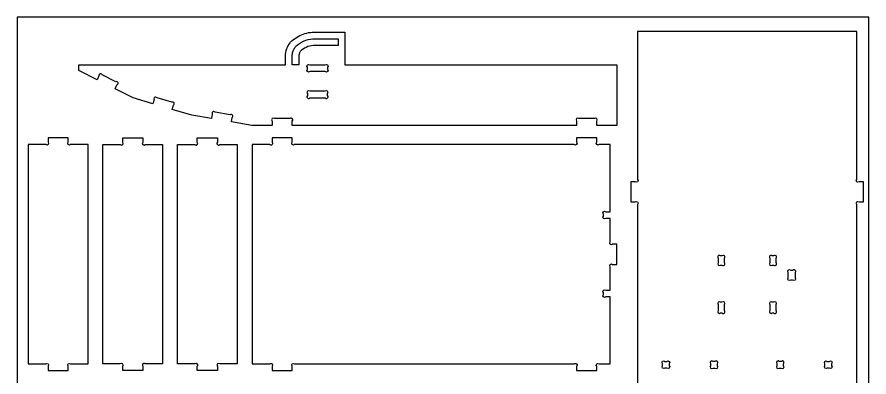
# Model space of a CAD drawing. Extents: x -201 to 561, y -48 to 817.
# Drawn here: x -201 to 561, y 495 to 817 of the extents above; entities that cross this region are included whole.
import ezdxf

# ---------------------------------------------------------------- set-up
doc = ezdxf.new("R2010")
doc.units = 0
doc.header["$MEASUREMENT"] = 0
doc.layers.get('0').update_dxf_attribs({"linetype": 'CONTINUOUS'})
doc.layers.add('SECTIONCUTEDGES', color=18, linetype='CONTINUOUS')

msp = doc.modelspace()

# ---------------------------------------------------------------- linework, layer by layer
msp.add_lwpolyline([(560.91, 816.61), (-200.76, 816.61), (-200.76, -48.48), (560.91, -48.48)], close=True)
for points in [[(431.63, 597.11), (431.63, 601.12, 1), (429.51, 603.24), (428.25, 603.24, 1), (426.13, 601.12), (426.13, 597.11, 1), (428.25, 594.99), (429.51, 594.99, 1)], [(472.31, 601.12), (472.31, 597.11, 1), (474.43, 594.99), (475.69, 594.99, 1), (477.81, 597.11), (477.81, 601.12, 1), (475.69, 603.24), (474.43, 603.24, 1)], [(431.63, 554.28), (431.63, 559.63, 1), (429.51, 561.76), (428.25, 561.76, 1), (426.13, 559.63), (426.13, 554.28, 1), (428.25, 552.16), (429.51, 552.16, 1)], [(472.31, 559.63), (472.31, 554.28, 1), (474.43, 552.16), (475.69, 552.16, 1), (477.81, 554.28), (477.81, 559.63, 1), (475.69, 561.76), (474.43, 561.76, 1)]]:
    msp.add_lwpolyline(points, format="xyb", close=True)
at = {"layer": 'SECTIONCUTEDGES'}
for points in [[(-145.55, 768.74), (-145.55, 773.86), (39.18, 773.86, -0.002134), (39.21, 781.55, -0.087341), (40.48, 788.38, -0.074516), (43.43, 793.71, -0.050894), (45.14, 795.52, -0.0521), (50.58, 799.32, -0.105525), (63.13, 803.12, -0.010514), (64.01, 803.18, -0.005257), (65.77, 803.23), (92.36, 803.23), (92.36, 773.86), (335.53, 773.86), (335.53, 719.82), (317.53, 719.82), (317.53, 723.7, 1), (315.41, 725.82), (301.65, 725.82, 1), (299.53, 723.7), (299.53, 719.82), (45.29, 719.82), (45.29, 723.7, 1), (43.17, 725.82), (29.42, 725.82, 1), (27.29, 723.7), (27.29, 719.82), (9.29, 719.82), (-9.1, 722.88), (-8.45, 726.7, 1), (-10.18, 729.15), (-23.74, 731.46, 1), (-26.19, 729.73), (-26.84, 725.91), (-44.49, 728.89), (-62.01, 734.05), (-60.92, 737.77, 1), (-62.35, 740.4), (-75.55, 744.28, 1), (-78.19, 742.85), (-79.28, 739.12), (-96.81, 744.28), (-113.13, 752.47), (-111.39, 755.94, 1), (-112.34, 758.79), (-124.63, 764.96, 1), (-127.48, 764.01), (-129.22, 760.54)], [(76.88, 771.74), (76.88, 769.98, -1), (74.76, 767.86), (61, 767.86, -1), (58.87, 769.98), (58.87, 771.74, -1), (61, 773.86), (74.76, 773.86, -1)], [(61, 744.28), (74.76, 744.28, 1), (76.88, 746.4), (76.88, 748.16, 1), (74.76, 750.28), (61, 750.28, 1), (58.87, 748.16), (58.87, 746.4, 1)], [(-190.74, 506.6), (-175.13, 506.6, -1), (-173.01, 504.48), (-173.01, 500.6), (-155.01, 500.6), (-155.01, 504.48, -1), (-152.89, 506.6), (-137.28, 506.6), (-137.28, 702.57), (-152.89, 702.57, -1), (-155.01, 704.69), (-155.01, 708.57), (-173.01, 708.57), (-173.01, 704.69, -1), (-175.13, 702.57), (-190.74, 702.57)], [(-106.3, 500.6), (-106.3, 504.48, 1), (-108.43, 506.6), (-124.03, 506.6), (-124.03, 702.57), (-108.43, 702.57, 1), (-106.3, 704.69), (-106.3, 708.57), (-88.3, 708.57), (-88.3, 704.69, 1), (-86.18, 702.57), (-70.58, 702.57), (-70.58, 506.6), (-86.18, 506.6, 1), (-88.3, 504.48), (-88.3, 500.6)], [(-39.6, 500.6), (-39.6, 504.48, 1), (-41.72, 506.6), (-57.33, 506.6), (-57.33, 702.57), (-41.72, 702.57, 1), (-39.6, 704.69), (-39.6, 708.57), (-21.6, 708.57), (-21.6, 704.69, 1), (-19.47, 702.57), (-3.87, 702.57), (-3.87, 506.6), (-19.47, 506.6, 1), (-21.6, 504.48), (-21.6, 500.6)], [(9.38, 506.6), (25.17, 506.6, -1), (27.29, 504.48), (27.29, 500.6), (45.29, 500.6), (45.29, 504.48, -1), (47.42, 506.6), (297.41, 506.6, -1), (299.53, 504.48), (299.53, 500.6), (317.53, 500.6), (317.53, 504.48, -1), (319.65, 506.6), (329.53, 506.6), (329.53, 566.48), (325.65, 566.48, -1), (323.53, 568.6), (323.53, 570.36, -1), (325.65, 572.48), (329.53, 572.48), (329.53, 593.46, -1), (331.65, 595.58), (335.53, 595.58), (335.53, 613.59), (331.65, 613.59, -1), (329.53, 615.71), (329.53, 636.68), (325.65, 636.68, -1), (323.53, 638.8), (323.53, 640.56, -1), (325.65, 642.68), (329.53, 642.68), (329.53, 702.57), (319.65, 702.57, -1), (317.53, 704.69), (317.53, 708.57), (299.53, 708.57), (299.53, 704.69, -1), (297.41, 702.57), (47.42, 702.57, -1), (45.29, 704.69), (45.29, 708.57), (27.29, 708.57), (27.29, 704.69, -1), (25.17, 702.57), (9.38, 702.57)], [(494.81, 588.37), (494.81, 583.61, -1), (492.69, 581.49), (490.93, 581.49, -1), (488.81, 583.61), (488.81, 588.37, -1), (490.93, 590.49), (492.69, 590.49, -1)], [(380.3, 502.93), (378.55, 502.93, -1), (376.42, 505.05), (376.42, 506.81, -1), (378.55, 508.93), (380.3, 508.93, -1), (382.42, 506.81), (382.42, 505.05, -1)], [(423.24, 508.93), (421.49, 508.93, 1), (419.37, 506.81), (419.37, 505.05, 1), (421.49, 502.93), (423.24, 502.93, 1), (425.36, 505.05), (425.36, 506.81, 1)], [(480.7, 502.93), (482.46, 502.93, 1), (484.58, 505.05), (484.58, 506.81, 1), (482.46, 508.93), (480.7, 508.93, 1), (478.58, 506.81), (478.58, 505.05, 1)], [(523.64, 508.93), (525.39, 508.93, -1), (527.52, 506.81), (527.52, 505.05, -1), (525.39, 502.93), (523.64, 502.93, -1), (521.52, 505.05), (521.52, 506.81, -1)]]:
    msp.add_lwpolyline(points, format="xyb", close=True, dxfattribs=at)
msp.add_lwpolyline([(549.95, 392.7), (549.95, 649.23, -1), (552.08, 651.35), (555.95, 651.35), (555.95, 669.36), (552.08, 669.36, -1), (549.95, 671.48), (549.95, 803.77), (353.99, 803.77), (353.99, 671.48, -1), (351.86, 669.36), (347.99, 669.36), (347.99, 651.35), (351.86, 651.35, -1), (353.99, 649.23), (353.99, 392.7)], format="xyb", dxfattribs=at)
msp.add_lwpolyline([(51.18, 773.86), (45.18, 773.86), (45.18, 781.11), (45.21, 782.07), (45.29, 782.93), (45.42, 783.78), (45.59, 784.63), (45.82, 785.47), (46.1, 786.28), (46.43, 787.09), (46.8, 787.87), (47.22, 788.62), (47.68, 789.35), (48.19, 790.05), (48.52, 790.46), (49.94, 791.69), (51.66, 792.95), (53.49, 794.06), (55.4, 795.02), (57.38, 795.8), (59.43, 796.42), (61.52, 796.87), (63.64, 797.14), (65.9, 797.23), (86.36, 797.23), (86.36, 791.23), (66.03, 791.23), (64.14, 791.16), (62.52, 790.95), (60.93, 790.61), (59.37, 790.14), (57.85, 789.53), (56.39, 788.8), (55, 787.96), (53.68, 786.99), (53.05, 786.45), (52.75, 786.11), (52.65, 785.99), (52.38, 785.56), (52.14, 785.11), (51.92, 784.66), (51.73, 784.19), (51.56, 783.71), (51.43, 783.22), (51.32, 782.72), (51.25, 782.22), (51.2, 781.71), (51.18, 781.02)], close=True, dxfattribs=at)

doc.saveas('drawing.dxf')
